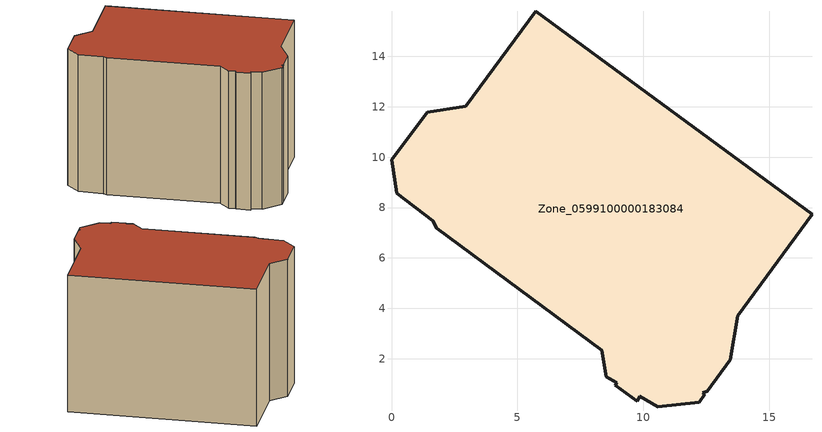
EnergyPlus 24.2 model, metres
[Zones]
Zone_0599100000183084
 floor ground (C_G): 1.79,7.18 1.64,7.47 0.2,8.57 0,9.9 1.41,11.78 2.95,12.01 5.72,15.78 16.69,7.74 13.75,3.71 13.44,1.96 12.54,0.71 12.35,0.66 12.44,0.58 12.22,0.28 10.57,0.1 9.85,0.52 9.76,0.31 8.89,0.94 8.94,1.04 8.52,1.29 8.34,2.33 z0
 wall outside (C_F): 2.95,12.01 1.41,11.78 0,9.9 0.2,8.57 1.64,7.47 1.79,7.18 8.34,2.33 8.52,1.29 8.94,1.04 8.89,0.94 9.76,0.31 9.85,0.52 10.57,0.1 12.22,0.28 12.44,0.58 12.35,0.66 12.54,0.71 13.44,1.96 13.75,3.71 16.69,7.74 5.72,15.78 2.95,12.01 z0:10.47
 roof outside (C_R): 8.52,1.29 8.94,1.04 8.89,0.94 9.76,0.31 9.85,0.52 10.57,0.1 12.22,0.28 12.44,0.58 12.35,0.66 12.54,0.71 13.44,1.96 13.75,3.71 16.69,7.74 5.72,15.78 2.95,12.01 1.41,11.78 0,9.9 0.2,8.57 1.64,7.47 1.79,7.18 8.34,2.33 z10.47
[BUILDING]
Pand.0599100000183084: North Axis=0; Terrain=City; Loads Convergence Tolerance Value=0.04; Temperature Convergence Tolerance Value=0.4; Solar Distribution=FullExterior; Maximum Number of Warmup Days=25; Minimum Number of Warmup Days=1
[Site:Location]
Rotterdam.The.Hague.AP_ZH_NLD Design_Conditions: Latitude=51.96; Longitude=4.45; Time Zone=1; Elevation=-4.5
[SITE:GROUNDTEMPERATURE:BUILDINGSURFACE]
18, 18, 18, 18, 18, 18, 18, 18, 18, 18, 18, 18
[MATERIAL] Thermal Absorptance=0.9; Solar Absorptance=0.7; Visible Absorptance=0.7
Name | Roughness | Thickness | Conductivity | Density | Specific Heat
G.TC.1946 | MediumSmooth | 0.15 | 1 | 540 | 1210
F.TC.1946 | Rough | 0.3 | 0.857143 | 1920 | 840
R.TC.1946 | MediumRough | 0.2 | 0.909091 | 1500 | 1000
[CONSTRUCTION]
C_G: G.TC.1946
C_F: F.TC.1946
C_R: R.TC.1946
[ZONE]
Zone_0599100000183084: Type=1; Multiplier=1; Ceiling Height=Autocalculate; Volume=Autocalculate; Floor Area=autocalculate; Part of Total Floor Area=Yes
[ZONEINFILTRATION:DESIGNFLOWRATE]
Infil_Zone_0599100000183084: Zone or ZoneList or Space or SpaceList=Zone_0599100000183084; Schedule=AlwaysOn; Design Flow Rate Calculation Method=Flow/Area; Flow Rate per Floor Area=0.003; Constant Term Coefficient=1; Temperature Term Coefficient=0; Velocity Term Coefficient=0; Velocity Squared Term Coefficient=0
[HVACTEMPLATE:ZONE:IDEALLOADSAIRSYSTEM]
Zone_0599100000183084: Maximum Heating Supply Air Temperature=50; Minimum Cooling Supply Air Temperature=13; Maximum Heating Supply Air Humidity Ratio=0.0156; Minimum Cooling Supply Air Humidity Ratio=0.0077; Heating Limit=NoLimit; Cooling Limit=NoLimit; Dehumidification Control Type=ConstantSensibleHeatRatio; Cooling Sensible Heat Ratio=0.7; Dehumidification Setpoint=60; Humidification Control Type=None; Humidification Setpoint=30; Outdoor Air Method=None; Outdoor Air Flow Rate per Person=0.00944; Outdoor Air Flow Rate per Zone Floor Area=0; Outdoor Air Flow Rate per Zone=0; Demand Controlled Ventilation Type=None; Outdoor Air Economizer Type=NoEconomizer; Heat Recovery Type=None; Sensible Heat Recovery Effectiveness=0.7; Latent Heat Recovery Effectiveness=0.65
[ZONECONTROL:THERMOSTAT]
ThermostatControl_Zone_0599100000183084: Zone or ZoneList=Zone_0599100000183084; Control Type Schedule=DualSetpointControlType; Control 1=Thermostat_Zone_0599100000183084; Temperature Difference Between Cutout And Setpoint=0
[THERMOSTATSETPOINT:DUALSETPOINT]
Thermostat_Zone_0599100000183084: Heating Setpoint Temperature Schedule=HeatingSetpoint_Zone_0599100000183084; Cooling Setpoint Temperature Schedule=CoolingSetpoint_Zone_0599100000183084
[SCHEDULE:COMPACT]
HeatingSetpoint_Zone_0599100000183084: Through: 12/31, For: AllDays, Until: 24:00, 21
CoolingSetpoint_Zone_0599100000183084: Through: 12/31, For: AllDays, Until: 24:00, 24
DualSetpointControlType: Through: 12/31, For: AllDays, Until: 24:00, 4
AlwaysOn: Through: 12/31, For: AllDays, Until: 24:00, 1
